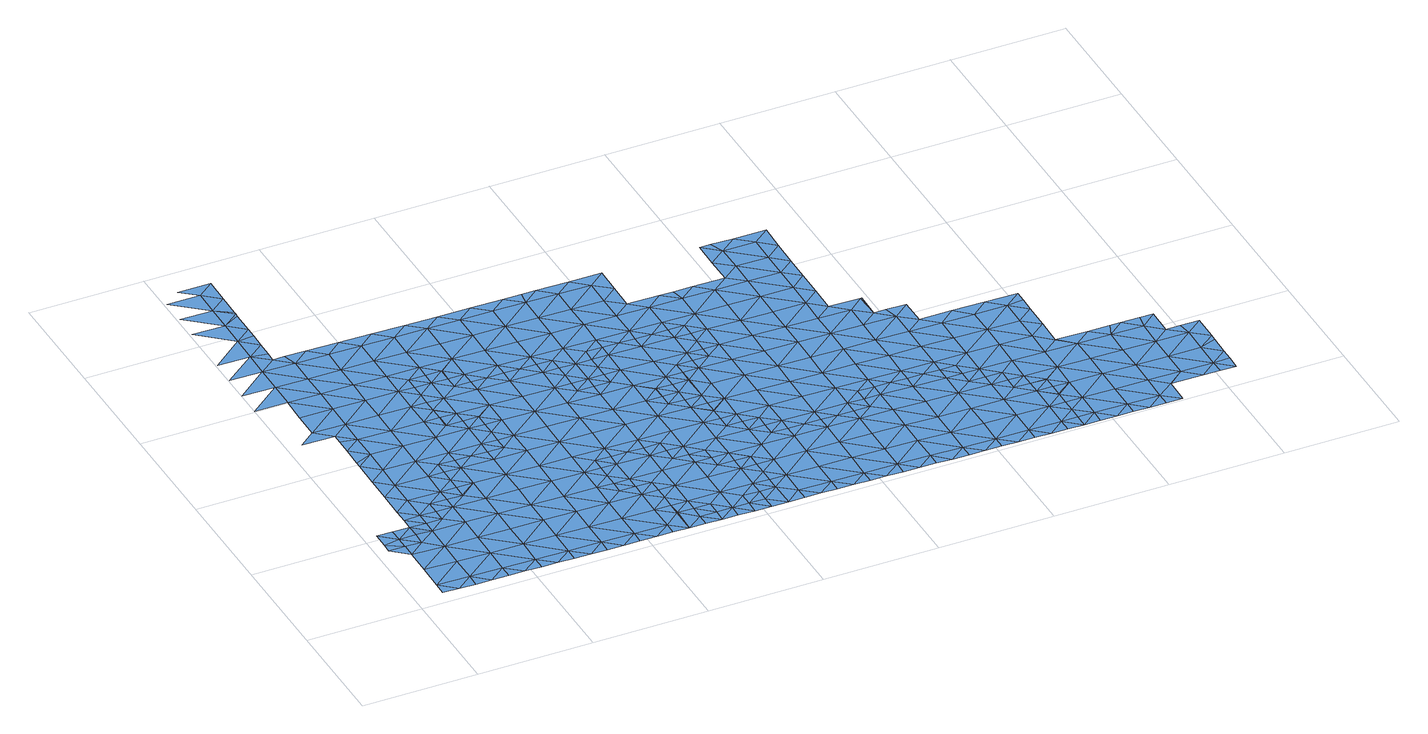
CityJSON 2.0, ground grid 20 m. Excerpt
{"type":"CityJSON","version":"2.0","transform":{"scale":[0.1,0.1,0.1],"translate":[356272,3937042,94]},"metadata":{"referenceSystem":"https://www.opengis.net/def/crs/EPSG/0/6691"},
"CityObjects":{
"waterbody1":{"type":"WaterBody","attributes":{"name":"10","class":"1140","function":"1","WaterBodyRiverFloodingRiskAttribute.description":"5","WaterBodyRiverFloodingRiskAttribute.rankOrg":"2","WaterBodyRiverFloodingRiskAttribute.adminType":"2","WaterBodyRiverFloodingRiskAttribute.scale":"L2"},"geometry":[{"type":"MultiSurface","lod":"1","boundaries":[[[0,1,2]],[[2,3,4]],[[5,6,7]],[[2,1,8]],[[7,9,5]],[[1,10,8]],[[3,11,4]],[[2,8,3]],[[11,9,7]],[[7,4,11]],[[10,12,8]],[[9,13,14]],[[11,13,9]],[[14,13,15]],[[8,12,16]],[[3,8,17]],[[18,15,13]],[[12,19,16]],[[11,3,17]],[[8,16,17]],[[19,20,16]],[[18,13,21]],[[22,21,13]],[[11,17,23]],[[13,11,22]],[[11,23,22]],[[17,16,24]],[[16,20,24]],[[22,25,21]],[[26,25,27]],[[26,21,25]],[[20,28,24]],[[23,17,29]],[[17,24,29]],[[30,27,25]],[[28,31,24]],[[23,29,32]],[[22,23,33]],[[25,34,30]],[[25,22,33]],[[31,35,24]],[[23,32,33]],[[29,24,35]],[[25,36,34]],[[25,33,36]],[[31,37,35]],[[29,35,38]],[[32,29,39]],[[40,34,41]],[[42,40,41]],[[37,43,35]],[[34,36,41]],[[44,42,41]],[[33,32,39]],[[29,38,39]],[[45,46,47]],[[45,44,46]],[[44,41,46]],[[36,33,48]],[[49,35,43]],[[33,39,48]],[[50,47,46]],[[38,35,49]],[[36,48,51]],[[41,36,52]],[[53,50,46]],[[49,43,54]],[[46,41,52]],[[36,51,52]],[[38,49,55]],[[39,38,56]],[[54,57,49]],[[48,39,56]],[[38,55,56]],[[58,46,52]],[[53,46,58]],[[48,56,59]],[[51,48,60]],[[61,53,58]],[[55,49,62]],[[60,48,59]],[[49,57,62]],[[52,51,60]],[[63,64,65]],[[58,66,61]],[[57,67,62]],[[55,62,68]],[[56,55,69]],[[70,66,58]],[[52,60,71]],[[72,73,63]],[[58,52,70]],[[72,74,73]],[[63,65,72]],[[67,75,62]],[[69,55,68]],[[59,56,69]],[[70,52,71]],[[65,76,72]],[[72,77,74]],[[77,78,79]],[[79,74,77]],[[80,68,62]],[[81,71,60]],[[76,82,72]],[[70,83,66]],[[59,69,84]],[[77,85,78]],[[60,59,81]],[[86,83,87]],[[86,66,83]],[[88,85,89]],[[88,78,85]],[[62,75,80]],[[90,69,68]],[[59,84,81]],[[83,91,87]],[[92,72,82]],[[93,89,85]],[[94,87,91]],[[75,95,80]],[[96,90,68]],[[97,94,91]],[[92,82,97]],[[96,68,80]],[[77,72,92]],[[84,69,98]],[[85,77,99]],[[71,81,100]],[[70,71,101]],[[102,93,85]],[[92,97,91]],[[95,103,80]],[[104,105,84]],[[101,71,100]],[[83,70,101]],[[84,98,104]],[[106,102,85]],[[81,84,105]],[[106,85,99]],[[98,69,90]],[[107,77,92]],[[99,77,107]],[[108,100,81]],[[80,109,96]],[[110,108,81]],[[109,80,103]],[[110,81,105]],[[102,106,111]],[[91,112,92]],[[113,98,90]],[[109,114,96]],[[102,111,115]],[[83,101,116]],[[91,83,112]],[[117,99,107]],[[114,118,96]],[[109,103,119]],[[120,119,103]],[[112,83,116]],[[90,96,118]],[[121,107,92]],[[100,122,101]],[[123,113,90]],[[122,100,108]],[[112,121,92]],[[124,123,90]],[[103,125,120]],[[107,126,117]],[[124,90,118]],[[127,116,101]],[[128,119,120]],[[122,129,101]],[[130,126,107]],[[125,131,120]],[[108,132,122]],[[129,127,101]],[[127,112,116]],[[107,121,130]],[[128,120,133]],[[133,120,131]],[[132,134,122]],[[128,133,135]],[[127,136,112]],[[137,126,130]],[[121,138,130]],[[139,122,134]],[[122,140,129]],[[121,112,138]],[[141,137,130]],[[138,112,136]],[[129,140,127]],[[142,139,134]],[[138,143,130]],[[144,136,127]],[[130,143,141]],[[122,139,140]],[[140,144,127]],[[145,138,136]],[[142,146,139]],[[147,145,136]],[[148,141,143]],[[145,149,138]],[[150,151,152]],[[149,153,138]],[[154,155,152]],[[156,157,158]],[[143,138,153]],[[159,139,146]],[[139,160,140]],[[161,158,157]],[[136,144,147]],[[162,148,143]],[[146,161,157]],[[152,151,163]],[[164,162,143]],[[154,152,163]],[[143,153,164]],[[159,146,157]],[[165,145,147]],[[151,166,163]],[[156,167,157]],[[144,140,160]],[[139,159,160]],[[163,168,154]],[[166,168,163]],[[167,169,157]],[[165,147,170]],[[171,172,173]],[[174,172,167]],[[157,175,159]],[[176,170,147]],[[174,173,172]],[[144,160,177]],[[147,144,176]],[[176,144,177]],[[172,169,167]],[[178,179,166]],[[166,179,168]],[[180,177,160]],[[171,181,172]],[[175,157,169]],[[160,159,175]],[[179,182,168]],[[182,183,184]],[[176,185,170]],[[186,180,160]],[[181,187,172]],[[184,168,182]],[[188,185,189]],[[190,176,177]],[[188,170,185]],[[178,191,179]],[[192,190,177]],[[192,177,180]],[[193,194,187]],[[193,183,194]],[[160,175,186]],[[195,175,169]],[[183,182,194]],[[196,189,185]],[[197,189,196]],[[198,182,179]],[[169,172,199]],[[200,176,190]],[[172,187,199]],[[201,185,176]],[[198,179,191]],[[202,197,203]],[[204,195,169]],[[205,180,186]],[[203,197,196]],[[201,176,200]],[[187,194,199]],[[206,207,175]],[[175,207,186]],[[208,194,182]],[[175,195,206]],[[185,209,196]],[[169,199,204]],[[207,210,186]],[[201,209,185]],[[186,211,205]],[[198,191,212]],[[213,203,196]],[[214,211,186]],[[201,200,215]],[[216,199,194]],[[186,210,214]],[[182,198,217]],[[218,195,204]],[[219,204,199]],[[220,213,196]],[[209,220,196]],[[212,221,198]],[[208,182,217]],[[215,222,201]],[[216,219,199]],[[222,223,201]],[[224,225,204]],[[216,194,208]],[[223,226,201]],[[204,219,224]],[[218,204,225]],[[227,198,221]],[[209,201,226]],[[223,222,228]],[[229,213,220]],[[217,198,227]],[[227,230,217]],[[231,219,216]],[[227,221,232]],[[220,233,229]],[[208,217,230]],[[220,209,234]],[[235,216,208]],[[209,226,234]],[[230,236,208]],[[216,237,231]],[[232,238,227]],[[234,226,239]],[[240,220,234]],[[233,220,240]],[[216,235,237]],[[227,241,230]],[[239,242,234]],[[208,236,235]],[[243,233,240]],[[244,240,234]],[[227,238,241]],[[245,244,234]],[[245,234,242]],[[246,237,235]],[[238,247,241]],[[240,248,243]],[[236,230,249]],[[250,248,240]],[[250,240,244]],[[230,241,249]],[[247,251,241]],[[252,253,236]],[[246,235,254]],[[252,236,249]],[[235,236,253]],[[235,253,254]],[[241,251,255]],[[249,241,256]],[[257,254,253]],[[251,258,255]],[[241,255,256]],[[252,249,259]],[[260,257,253]],[[258,261,255]],[[253,252,259]],[[249,256,259]],[[261,262,255]],[[253,263,260]],[[253,259,263]],[[256,255,262]],[[264,262,261]],[[263,265,260]],[[266,267,268]],[[268,260,265]],[[259,256,269]],[[256,262,269]],[[266,268,265]],[[264,270,262]],[[263,259,271]],[[259,269,271]],[[265,263,272]],[[266,265,273]],[[274,262,270]],[[263,271,272]],[[269,262,274]],[[265,275,273]],[[265,272,275]],[[274,270,276]],[[269,274,277]],[[271,269,278]],[[279,273,275]],[[276,280,274]],[[269,277,278]],[[272,271,281]],[[282,279,275]],[[275,272,281]],[[271,278,281]],[[283,274,280]],[[275,284,282]],[[277,274,285]],[[275,281,284]],[[283,280,286]],[[278,277,285]],[[274,283,285]],[[287,282,284]],[[286,288,283]],[[281,278,289]],[[284,281,290]],[[291,287,284]],[[278,285,289]],[[289,292,281]],[[284,290,291]],[[290,281,292]],[[287,291,293]],[[294,295,283]],[[283,288,294]],[[285,283,295]],[[296,290,292]],[[297,292,289]],[[288,298,294]],[[289,285,295]],[[299,297,289]],[[292,300,296]],[[298,301,294]],[[302,300,292]],[[292,297,302]],[[299,289,295]],[[301,303,294]],[[295,294,304]],[[304,294,303]],[[305,297,299]],[[306,299,295]],[[307,306,295]],[[295,304,307]],[[308,309,299]],[[299,310,305]],[[308,299,306]],[[309,310,299]],[[310,311,305]]]}]},
"waterbody2":{"type":"WaterBody","attributes":{"name":"10","class":"1140","function":"1","WaterBodyRiverFloodingRiskAttribute.description":"5","WaterBodyRiverFloodingRiskAttribute.rankOrg":"1","WaterBodyRiverFloodingRiskAttribute.adminType":"2","WaterBodyRiverFloodingRiskAttribute.scale":"L2"},"geometry":[{"type":"MultiSurface","lod":"1","boundaries":[[[312,313,314]],[[312,15,313]],[[14,15,312]],[[5,9,312]],[[315,5,312]],[[5,315,6]],[[315,312,314]],[[14,312,9]]]}]},
"waterbody3":{"type":"WaterBody","attributes":{"name":"10","class":"1140","function":"1","WaterBodyRiverFloodingRiskAttribute.description":"5","WaterBodyRiverFloodingRiskAttribute.rankOrg":"1","WaterBodyRiverFloodingRiskAttribute.adminType":"2","WaterBodyRiverFloodingRiskAttribute.scale":"L2"},"geometry":[{"type":"MultiSurface","lod":"1","boundaries":[[[15,18,316]],[[317,316,318]],[[316,18,318]],[[319,317,318]],[[320,317,319]],[[18,21,318]],[[321,322,320]],[[26,27,318]],[[320,319,321]],[[318,21,26]],[[319,318,27]],[[322,323,324]],[[325,326,327]],[[322,321,323]],[[328,329,330]],[[328,324,329]],[[324,323,329]],[[321,319,331]],[[319,27,331]],[[30,331,27]],[[332,333,327]],[[334,335,336]],[[321,337,323]],[[338,339,326]],[[338,330,339]],[[330,329,339]],[[332,335,333]],[[340,321,331]],[[327,326,341]],[[342,336,343]],[[323,344,329]],[[30,34,331]],[[326,339,341]],[[337,344,323]],[[344,339,329]],[[345,336,335]],[[321,340,337]],[[327,341,332]],[[346,343,347]],[[34,42,331]],[[332,345,335]],[[42,44,331]],[[348,341,339]],[[340,331,44]],[[34,40,42]],[[349,347,350]],[[45,47,340]],[[351,347,343]],[[340,44,45]],[[343,336,352]],[[337,340,47]],[[352,336,345]],[[339,344,348]],[[341,353,332]],[[352,354,343]],[[355,350,356]],[[347,357,350]],[[358,347,351]],[[343,354,351]],[[359,341,348]],[[347,358,357]],[[360,356,361]],[[362,356,350]],[[353,341,359]],[[337,47,363]],[[345,332,353]],[[354,364,351]],[[344,365,348]],[[366,350,357]],[[344,337,365]],[[353,367,345]],[[362,350,366]],[[368,361,369]],[[47,50,363]],[[365,337,363]],[[352,345,367]],[[370,354,352]],[[356,371,361]],[[372,359,348]],[[373,356,362]],[[367,370,352]],[[371,356,373]],[[50,53,363]],[[364,354,374]],[[375,348,365]],[[376,361,371]],[[377,353,359]],[[378,361,376]],[[369,361,378]],[[372,348,375]],[[379,369,380]],[[372,377,359]],[[377,367,353]],[[381,365,363]],[[382,363,53]],[[374,354,383]],[[64,375,365]],[[354,370,383]],[[369,378,380]],[[382,381,363]],[[384,370,367]],[[381,64,365]],[[377,384,367]],[[74,372,375]],[[382,53,61]],[[63,73,375]],[[73,74,375]],[[375,64,63]],[[385,374,383]],[[64,381,65]],[[74,79,372]],[[78,377,372]],[[370,386,383]],[[79,78,372]],[[61,66,382]],[[76,65,381]],[[66,86,382]],[[370,384,387]],[[78,88,377]],[[86,87,382]],[[382,87,381]],[[88,89,377]],[[384,377,89]],[[370,387,386]],[[82,76,381]],[[385,383,386]],[[87,94,381]],[[94,82,381]],[[89,388,384]],[[384,388,387]],[[82,94,97]],[[389,385,386]],[[89,93,388]],[[390,387,388]],[[386,387,391]],[[93,102,388]],[[387,390,391]],[[389,386,391]],[[102,115,388]],[[392,390,388]],[[392,388,115]],[[106,99,393]],[[111,106,393]],[[392,115,111]],[[99,117,393]],[[394,389,391]],[[395,391,390]],[[392,111,393]],[[117,126,393]],[[390,392,396]],[[126,397,393]],[[391,395,394]],[[393,397,392]],[[390,396,395]],[[137,397,126]],[[397,398,392]],[[399,394,395]],[[396,392,400]],[[137,141,397]],[[395,396,400]],[[392,398,400]],[[401,398,397]],[[395,402,399]],[[401,397,141]],[[395,400,402]],[[398,403,400]],[[141,148,401]],[[398,401,404]],[[399,402,405]],[[148,162,401]],[[403,398,404]],[[402,400,403]],[[165,406,145]],[[149,145,406]],[[153,149,406]],[[162,407,401]],[[408,162,164]],[[405,402,409]],[[401,410,404]],[[164,153,408]],[[402,403,409]],[[153,406,408]],[[165,170,406]],[[407,410,401]],[[410,403,404]],[[408,407,162]],[[170,188,406]],[[188,189,406]],[[406,189,408]],[[411,405,409]],[[410,412,403]],[[403,413,409]],[[197,202,408]],[[197,408,189]],[[407,408,202]],[[413,411,409]],[[414,410,407]],[[403,412,413]],[[200,190,192]],[[407,202,415]],[[192,180,416]],[[417,411,413]],[[416,180,205]],[[200,192,416]],[[415,202,203]],[[412,410,414]],[[407,415,414]],[[418,413,412]],[[215,200,416]],[[205,211,416]],[[203,213,415]],[[206,419,207]],[[420,412,414]],[[417,413,421]],[[206,195,419]],[[416,222,215]],[[211,222,416]],[[419,195,218]],[[413,418,421]],[[415,422,414]],[[210,207,423]],[[214,423,211]],[[412,420,418]],[[214,210,423]],[[422,415,213]],[[207,419,423]],[[218,225,419]],[[222,211,228]],[[423,424,211]],[[414,425,420]],[[229,422,213]],[[422,425,414]],[[228,211,424]],[[426,423,419]],[[427,421,418]],[[224,428,225]],[[426,419,225]],[[224,219,428]],[[429,228,424]],[[223,228,429]],[[428,219,231]],[[420,430,418]],[[226,223,429]],[[229,233,422]],[[426,225,428]],[[239,226,429]],[[420,425,431]],[[231,237,428]],[[432,423,426]],[[418,430,427]],[[233,433,422]],[[434,425,422]],[[424,423,435]],[[420,431,430]],[[242,239,429]],[[436,431,425]],[[435,423,432]],[[429,424,435]],[[237,437,428]],[[428,437,426]],[[433,434,422]],[[438,242,429]],[[434,436,425]],[[433,233,243]],[[438,429,435]],[[439,427,430]],[[430,431,440]],[[431,436,440]],[[237,246,437]],[[432,426,441]],[[442,435,432]],[[243,248,433]],[[438,443,242]],[[426,437,441]],[[443,244,245]],[[430,440,439]],[[245,242,443]],[[434,444,436]],[[246,254,437]],[[442,432,441]],[[248,445,433]],[[433,445,434]],[[446,244,443]],[[250,244,446]],[[248,250,446]],[[438,435,447]],[[448,441,437]],[[447,435,442]],[[446,445,248]],[[447,449,438]],[[437,254,450]],[[443,438,449]],[[434,451,444]],[[441,448,442]],[[443,452,446]],[[451,434,445]],[[254,257,450]],[[448,437,450]],[[453,445,446]],[[442,454,447]],[[452,443,449]],[[448,454,442]],[[444,451,455]],[[257,260,450]],[[453,446,452]],[[456,451,445]],[[454,457,447]],[[447,458,449]],[[267,448,450]],[[453,459,445]],[[268,267,450]],[[268,450,260]],[[458,452,449]],[[455,451,460]],[[456,445,459]],[[447,457,458]],[[461,448,267]],[[460,451,456]],[[458,462,452]],[[454,448,461]],[[453,452,462]],[[453,463,459]],[[267,266,461]],[[464,463,453]],[[464,453,462]],[[459,463,456]],[[454,461,465]],[[457,454,466]],[[460,456,467]],[[266,273,461]],[[466,454,465]],[[458,468,462]],[[458,457,468]],[[468,457,466]],[[469,464,462]],[[467,456,470]],[[456,463,470]],[[465,461,471]],[[461,273,471]],[[469,463,464]],[[472,462,468]],[[473,474,467]],[[473,467,470]],[[273,279,471]],[[466,465,475]],[[476,470,463]],[[462,472,469]],[[465,471,475]],[[473,477,474]],[[279,282,471]],[[478,474,477]],[[468,466,479]],[[476,463,469]],[[466,475,479]],[[479,480,468]],[[481,478,477]],[[472,482,469]],[[480,483,468]],[[473,470,484]],[[485,477,473]],[[484,470,476]],[[486,471,282]],[[477,487,481]],[[472,468,483]],[[488,476,469]],[[482,488,469]],[[475,471,486]],[[489,479,475]],[[472,483,482]],[[485,473,484]],[[282,287,486]],[[476,490,484]],[[489,475,486]],[[491,480,479]],[[477,492,487]],[[476,488,490]],[[483,493,482]],[[494,483,480]],[[477,485,492]],[[495,485,484]],[[287,293,486]],[[496,479,489]],[[495,484,490]],[[491,494,480]],[[497,492,485]],[[486,498,489]],[[499,293,291]],[[479,496,491]],[[500,487,492]],[[497,485,495]],[[483,494,493]],[[291,290,499]],[[290,296,499]],[[494,501,493]],[[486,293,498]],[[500,492,497]],[[494,491,502]],[[498,503,489]],[[504,491,496]],[[293,499,498]],[[296,300,499]],[[496,489,503]],[[505,504,496]],[[503,505,496]],[[300,506,499]],[[502,491,507]],[[507,491,504]],[[508,498,499]],[[305,509,297]],[[302,297,509]],[[300,302,509]],[[509,506,300]],[[303,301,510]],[[498,511,503]],[[304,303,510]],[[301,512,510]],[[305,311,509]],[[508,499,506]],[[513,504,505]],[[514,306,307]],[[307,304,514]],[[304,510,514]],[[306,515,308]],[[512,516,510]],[[511,498,508]],[[505,503,511]],[[514,515,306]],[[509,517,506]],[[309,515,310]],[[518,513,505]],[[309,308,515]],[[511,518,505]],[[509,311,517]],[[506,519,508]],[[520,510,516]],[[311,310,517]],[[517,519,506]],[[310,515,517]],[[514,510,520]],[[508,521,511]],[[520,522,514]],[[514,523,515]],[[519,521,508]],[[520,516,524]],[[522,523,514]],[[515,523,517]],[[521,525,511]],[[511,526,518]],[[513,518,527]],[[524,528,520]],[[526,527,518]],[[517,529,519]],[[530,522,520]],[[519,531,521]],[[532,529,517]],[[526,511,525]],[[517,523,532]],[[531,533,521]],[[534,523,522]],[[521,533,525]],[[520,528,530]],[[519,529,531]],[[530,534,522]],[[529,535,531]],[[526,536,527]],[[533,537,525]],[[528,538,530]],[[525,537,526]],[[523,539,532]],[[529,540,535]],[[537,541,526]],[[538,542,530]],[[541,536,526]],[[523,534,539]],[[539,543,532]],[[544,534,530]],[[542,544,530]],[[529,532,543]],[[529,545,540]],[[544,546,534]],[[529,543,545]],[[547,546,544]],[[539,534,546]],[[548,546,547]],[[540,545,549]],[[539,546,550]],[[543,539,551]],[[551,539,550]],[[545,543,551]],[[549,545,552]],[[548,553,546]],[[545,554,552]],[[546,553,550]],[[545,551,554]],[[555,551,550]],[[553,556,550]],[[557,552,554]],[[558,554,551]],[[548,559,553]],[[555,558,551]],[[560,557,554]],[[561,553,559]],[[560,554,558]],[[550,556,555]],[[553,562,556]],[[555,563,558]],[[553,561,564]],[[553,564,562]],[[565,556,562]],[[555,556,566]],[[566,556,565]],[[563,555,567]],[[567,555,566]]]}]},
"waterbody4":{"type":"WaterBody","attributes":{"name":"10","class":"1140","function":"1","WaterBodyRiverFloodingRiskAttribute.description":"5","WaterBodyRiverFloodingRiskAttribute.rankOrg":"1","WaterBodyRiverFloodingRiskAttribute.adminType":"2","WaterBodyRiverFloodingRiskAttribute.scale":"L2"},"geometry":[{"type":"MultiSurface","lod":"1","boundaries":[[[568,135,569]],[[570,568,569]],[[570,118,568]],[[124,118,570]],[[174,156,571]],[[174,167,156]],[[572,173,573]],[[173,571,573]],[[572,573,569]],[[574,572,569]],[[574,569,155]],[[155,569,575]],[[575,152,155]],[[575,150,152]],[[576,150,575]],[[171,173,572]],[[171,572,181]],[[181,572,193]],[[193,572,183]],[[193,187,181]],[[118,114,568]],[[569,573,570]],[[119,128,568]],[[135,575,569]],[[575,131,576]],[[173,174,571]],[[154,168,574]],[[168,184,574]],[[134,132,577]],[[183,572,574]],[[574,155,154]],[[574,184,183]],[[161,146,578]],[[146,142,578]],[[142,134,578]],[[133,131,575]],[[135,133,575]],[[128,135,568]],[[578,134,577]],[[571,570,573]],[[119,114,109]],[[114,119,568]],[[104,98,113]],[[110,577,108]],[[132,108,577]],[[113,123,579]],[[580,123,570]],[[571,580,570]],[[571,158,580]],[[156,158,571]],[[124,570,123]],[[158,161,578]],[[580,579,123]],[[158,578,580]],[[578,577,579]],[[577,105,579]],[[579,580,578]],[[110,105,577]],[[105,104,579]],[[104,113,579]]]}]}
},
"vertices":[
[48,24,2],[76,24,1],[48,47,2],[105,92,1],[49,93,2],[50,163,2],[21,163,2],[49,139,2],[105,46,1],[78,162,2],[104,23,1],[106,138,1],[132,23,1],[107,185,1],[79,185,2],[79,208,1],[161,45,1],[162,91,1],[107,207,1],[161,22,1],[189,22,1],[135,207,1],[164,184,1],[163,138,1],[218,44,1],[164,230,1],[136,230,1],[136,253,1],[218,21,1],[219,90,1],[165,253,1],[246,21,1],[219,137,1],[220,183,1],[193,252,1],[275,43,1],[221,229,1],[274,20,1],[275,89,1],[276,136,1],[193,253,1],[222,275,1],[194,276,1],[303,20,1],[194,299,1],[194,322,1],[222,321,1],[195,345,1],[277,182,1],[331,42,1],[223,344,1],[278,228,1],[278,274,1],[251,344,1],[331,19,1],[332,88,1],[333,135,1],[359,19,1],[279,320,1],[333,181,1],[334,227,1],[279,343,1],[388,41,1],[253,460,1],[252,437,1],[253,437,1],[308,343,1],[387,19,1],[389,87,1],[389,134,1],[336,320,1],[335,273,1],[281,459,1],[253,482,1],[253,483,1],[416,18,1],[281,436,1],[282,505,1],[254,529,1],[253,506,1],[445,40,1],[391,226,1],[309,436,1],[336,366,1],[390,180,1],[283,552,1],[308,366,1],[309,389,1],[254,552,1],[255,575,1],[446,133,1],[337,412,1],[338,458,1],[283,575,1],[309,413,1],[444,18,1],[445,86,1],[309,435,1],[418,157,1],[311,528,1],[392,273,1],[392,319,1],[311,575,1],[472,17,1],[419,179,1],[419,202,1],[311,551,1],[339,504,1],[420,249,1],[473,63,1],[419,226,1],[312,574,1],[394,411,1],[446,156,1],[473,86,1],[312,575,1],[393,365,1],[339,527,1],[474,109,1],[474,63,1],[501,39,1],[395,457,1],[448,272,1],[474,156,1],[474,133,1],[501,17,1],[367,527,1],[450,364,1],[502,62,1],[449,318,1],[395,503,1],[529,16,1],[448,248,1],[530,39,1],[476,248,1],[530,62,1],[450,410,1],[396,527,1],[451,456,1],[505,271,1],[506,317,1],[424,526,1],[504,247,1],[452,502,1],[506,363,1],[479,433,1],[533,247,1],[507,409,1],[452,526,1],[479,456,1],[586,15,1],[614,15,1],[586,38,1],[480,479,1],[615,60,1],[586,61,1],[560,200,1],[561,223,1],[532,200,1],[562,270,1],[562,316,1],[533,224,1],[480,525,1],[614,38,1],[480,502,1],[507,433,1],[643,14,1],[588,200,1],[643,60,1],[617,222,1],[536,432,1],[616,154,1],[617,176,1],[588,154,1],[588,177,1],[618,269,1],[564,408,1],[563,362,1],[671,14,1],[671,37,1],[591,338,1],[644,153,1],[672,83,1],[644,107,1],[644,83,1],[564,455,1],[619,315,1],[645,153,1],[536,455,1],[537,478,1],[591,385,1],[699,14,1],[591,361,1],[644,130,1],[673,129,1],[646,245,1],[565,501,1],[537,501,1],[728,36,1],[673,175,1],[592,385,1],[620,408,1],[538,524,1],[566,524,1],[674,221,1],[619,338,1],[647,268,1],[647,291,1],[729,128,1],[621,454,1],[647,292,1],[648,337,1],[727,13,1],[594,523,1],[647,314,1],[620,384,1],[730,174,1],[728,82,1],[674,245,1],[702,198,1],[622,500,1],[756,13,1],[648,384,1],[649,407,1],[702,221,1],[703,244,1],[649,430,1],[784,35,1],[649,384,1],[622,523,1],[785,81,1],[730,197,1],[784,12,1],[651,522,1],[678,453,1],[787,174,1],[786,128,1],[759,197,1],[812,12,1],[677,430,1],[679,499,1],[841,34,1],[705,430,1],[679,522,1],[706,475,1],[706,452,1],[787,196,1],[841,11,1],[707,522,1],[842,80,1],[707,498,1],[869,11,1],[842,127,1],[843,173,1],[815,196,1],[898,33,1],[898,79,1],[844,195,1],[897,10,1],[899,126,1],[872,195,1],[925,10,0],[954,32,0],[900,172,1],[954,9,0],[901,218,1],[901,241,1],[873,242,1],[873,218,1],[955,78,0],[982,9,0],[956,125,0],[957,171,0],[929,241,1],[1011,31,0],[957,217,0],[1011,9,0],[1012,77,0],[1012,124,0],[958,240,1],[1039,8,0],[1013,170,0],[986,240,1],[1068,30,0],[1014,216,0],[1068,76,0],[1067,8,0],[1014,239,1],[1096,7,0],[1069,123,0],[1042,192,0],[1042,216,0],[1070,169,0],[1042,239,1],[1124,29,0],[1125,75,0],[1070,192,0],[1098,146,0],[1124,7,0],[1126,122,0],[1099,191,0],[1152,6,0],[1098,169,0],[1152,29,0],[1153,52,0],[1126,145,0],[1153,98,0],[1153,75,0],[1153,99,0],[1154,122,0],[1154,144,0],[1154,145,0],
[50,185,2],[49,208,2],[22,209,2],[22,180,2],
[80,230,1],[80,254,1],[108,231,1],[108,277,1],[81,301,1],[109,323,1],[81,346,1],[110,369,1],[82,393,1],[27,486,1],[84,485,1],[55,509,1],[82,405,1],[111,416,1],[83,440,1],[165,276,1],[113,554,1],[56,555,1],[0,602,1],[57,601,1],[58,647,1],[166,368,1],[83,468,1],[111,462,1],[166,322,1],[112,508,1],[1,648,1],[58,694,1],[167,415,1],[114,600,1],[2,695,1],[59,740,1],[168,461,1],[3,741,1],[60,786,1],[87,717,1],[114,646,1],[169,554,1],[115,693,1],[4,834,1],[61,833,1],[88,762,1],[88,734,1],[169,507,1],[5,880,1],[61,879,1],[89,809,1],[223,367,1],[107,717,1],[224,414,1],[89,789,1],[170,600,1],[5,926,1],[62,925,1],[171,646,1],[90,855,1],[225,506,1],[89,849,1],[144,716,1],[225,460,1],[90,861,1],[226,553,1],[90,901,1],[34,948,1],[91,948,1],[281,413,1],[280,366,1],[172,692,1],[227,599,1],[201,715,1],[228,691,1],[228,645,1],[284,598,1],[257,714,1],[284,644,1],[285,690,1],[340,597,1],[339,551,1],[314,713,1],[342,689,1],[341,643,1],[396,550,1],[397,596,1],[370,712,1],[398,642,1],[453,549,1],[398,689,1],[454,641,1],[453,595,1],[427,711,1],[508,455,1],[509,548,1],[509,501,1],[455,688,1],[510,594,1],[483,710,1],[511,640,1],[512,687,1],[567,593,1],[566,547,1],[620,361,1],[515,710,1],[568,686,1],[675,268,1],[567,639,1],[540,710,1],[623,546,1],[676,314,1],[676,360,1],[623,592,1],[731,267,1],[597,709,1],[731,221,1],[677,407,1],[625,685,1],[624,638,1],[732,313,1],[679,545,1],[680,591,1],[733,359,1],[652,615,1],[787,220,1],[734,406,1],[654,708,1],[653,661,1],[788,266,1],[789,312,1],[734,452,1],[708,614,1],[736,544,1],[735,498,1],[790,358,1],[845,265,1],[790,405,1],[844,219,1],[737,590,1],[791,451,1],[792,497,1],[845,311,1],[732,613,1],[793,590,1],[846,357,1],[847,404,1],[793,543,1],[766,613,1],[901,264,1],[848,450,1],[849,543,1],[848,496,1],[902,310,1],[903,356,1],[822,612,1],[904,403,1],[905,495,1],[850,589,1],[958,263,1],[904,449,1],[851,635,1],[822,658,1],[959,309,1],[906,542,1],[851,681,1],[823,705,1],[959,356,1],[960,402,1],[841,705,1],[933,471,1],[961,448,1],[907,588,1],[907,634,1],[1015,263,1],[880,704,1],[934,518,1],[1015,309,1],[934,565,1],[1017,401,1],[908,680,1],[988,470,1],[989,425,1],[935,610,1],[1016,355,1],[936,657,1],[1071,262,1],[1071,215,0],[937,703,1],[990,470,1],[1010,425,1],[1072,308,1],[1045,377,1],[1073,354,1],[1127,214,0],[1045,424,1],[1128,261,1],[1126,168,0],[1181,29,0],[1129,307,1],[1180,6,0],[1102,377,1],[1182,75,0],[1182,121,0],[1209,5,0],[1183,167,0],[1129,353,1],[1184,213,0],[1238,28,0],[1185,260,1],[1238,74,0],[1239,120,0],[1237,5,0],[1185,306,1],[1186,352,1],[1158,376,1],[1265,4,0],[1240,212,0],[1294,27,0],[1213,236,0],[1240,166,0],[1214,283,1],[1295,73,0],[1214,236,0],[1215,375,1],[1214,328,1],[1294,4,0],[1296,119,0],[1269,235,0],[1215,355,1],[1322,4,0],[1296,165,0],[1323,49,0],[1297,211,0],[1352,72,0],[1324,49,0],[1379,48,0],[1307,235,0],[1352,118,0],[1353,164,0],[1326,234,0],[1408,71,0],[1354,210,0],[1410,164,0],[1409,118,0],[1359,234,0],[1381,187,0],[1409,48,0],[1382,233,0],[1436,47,0],[1437,94,0],[1406,186,0],[1437,72,0],[1438,129,0],[1438,140,0],[1439,186,0],
[502,85,1],[559,85,1],[503,132,1],[560,177,1],[616,130,1],[559,131,1],[615,84,1],[558,39,1],[557,16,1],[447,225,1],[504,224,1],[447,179,1],[503,178,1]
]}
